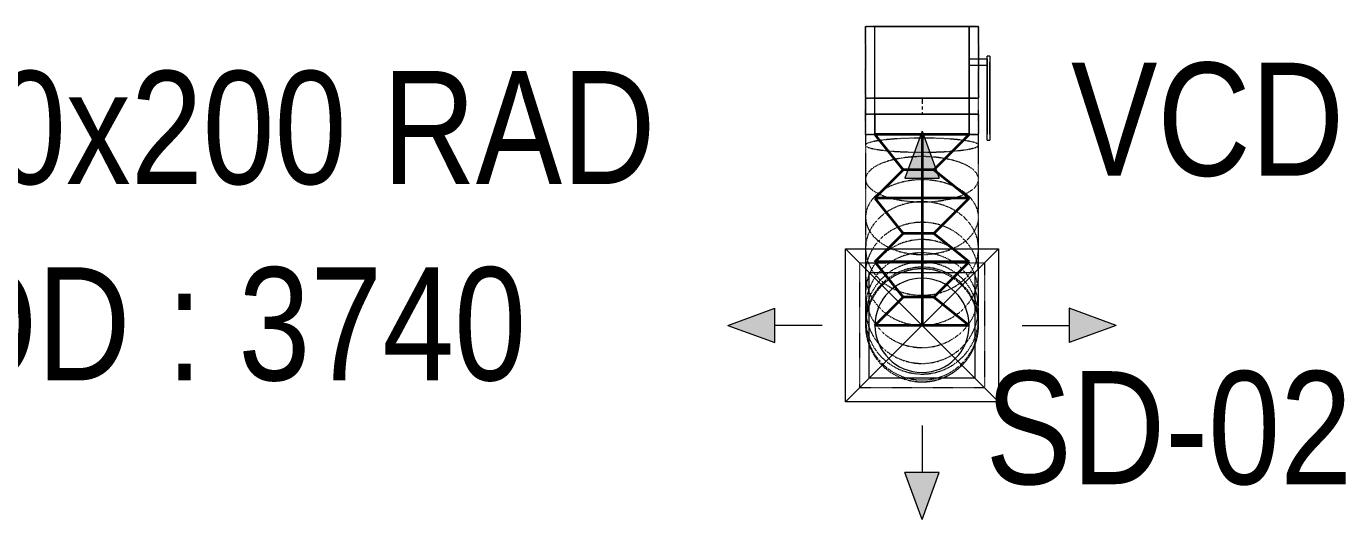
# Model space of a CAD drawing. Header units: inches. Extents: x -83664 to 20107, y -47222 to 19398.
# Drawn here: x 5809 to 8613, y -34443 to -33396 of the extents above; entities that cross this region are included whole.
import ezdxf

# ---------------------------------------------------------------- set-up
doc = ezdxf.new("R2010")
doc.units = ezdxf.units.IN
doc.header["$MEASUREMENT"] = 0
doc.linetypes.add('Center', pattern=[29.999999, 12, -6, 6, -6])
doc.linetypes.add('Hidden 0_50', pattern=[1.0584, 0.5292, -0.5292])
for name, color, linetype, lineweight in [('A-DETL-GENF', 7, 'Continuous', 9), ('G-ANNO-TEXT', 7, 'Continuous', 9), ('M-HVAC-CDFF', 7, 'Continuous', 9), ('M-HVAC-DUCT-CNTR', 7, 'Center', 9), ('M-HVAC-DUCT-IDEN', 7, 'Continuous', 18)]:
    doc.layers.add(name, color=color, linetype=linetype, lineweight=lineweight)
doc.layers.add('M-HVAC-DUCT', color=7, linetype='Continuous', lineweight=9, true_color=0xffe97f)
doc.layers.add('M-HVAC-DUCT-PATT', color=7, linetype='Continuous', lineweight=35, true_color=0x007f00)
doc.styles.add('Arial Narrow_21', font='ARIALN.TTF', dxfattribs={"height": 240})

# ---------------------------------------------------------------- blocks, each defined once
blk = doc.blocks.new('GCE-AT-Supply Air Rectangular Diffuser - 225x225-V55-FIRST FLOOR AC CONDITIONING LAYOUT - PART A')
at = {"layer": 'A-DETL-GENF', "true_color": 0xff7f00}
for points in [[(36.4, 312.5), (0, 412.5), (-36.4, 312.5)], [(-312.5, 36.4), (-412.5, 0), (-312.5, -36.4)], [(412.5, 0), (312.5, 36.4), (312.5, -36.4), (338.5, -26.9)], [(36.4, -312.5), (-36.4, -312.5), (0, -412.5)]]:
    blk.add_hatch(color=30, dxfattribs=at).paths.add_polyline_path(points)
at = {"layer": 'A-DETL-GENF', "color": 30, "true_color": 0xff7f00}
for p, q in [((0, 412.5), (-36.4, 312.5)), ((0, 412.5), (36.4, 312.5)), ((-36.4, 312.5), (36.4, 312.5)), ((0, 212.5), (0, 312.5)), ((-162.5, -162.5), (162.5, 162.5)), ((-162.5, 162.5), (162.5, -162.5)), ((-162.5, -162.5), (-162.5, 162.5)), ((-162.5, 162.5), (162.5, 162.5)), ((162.5, 162.5), (162.5, -162.5)), ((-412.5, 0), (-312.5, 36.4)), ((-312.5, -36.4), (-312.5, 36.4)), ((312.5, 36.4), (312.5, -36.4)), ((412.5, 0), (312.5, 36.4)), ((212.5, 0), (312.5, 0)), ((-412.5, 0), (-312.5, -36.4)), ((-212.5, 0), (-312.5, 0)), ((412.5, 0), (312.5, -36.4)), ((162.5, -162.5), (-162.5, -162.5)), ((0, -212.5), (0, -312.5)), ((36.4, -312.5), (-36.4, -312.5)), ((0, -412.5), (-36.4, -312.5)), ((0, -412.5), (36.4, -312.5))]:
    blk.add_line(p, q, dxfattribs=at)
blk = doc.blocks.new('M_Rec to Rnd Transition - Angle - 60 Degree-7670840-FIRST FLOOR AC CONDITIONING LAYOUT - PART A')
at = {"layer": 'M-HVAC-DUCT', "color": 30, "true_color": 0xff7f00}
for p, q in [((0, 100), (43.3, 100)), ((43.3, 100), (0, 100)), ((0, 100), (0, -100)), ((0, -100), (0, 100)), ((43.3, 0), (43.3, 100)), ((43.3, 0), (43.3, 100)), ((43.3, -100), (43.3, 0)), ((43.3, -100), (43.3, 0)), ((0, -100), (43.3, -100)), ((43.3, -100), (0, -100))]:
    blk.add_line(p, q, dxfattribs=at)
blk = doc.blocks.new('M_Rectangular to Round Transition - Angle - 45 Degree-7598641-FIRST FLOOR AC CONDITIONING LAYOUT - PART A')
at = {"layer": 'M-HVAC-DUCT', "color": 30, "true_color": 0xff7f00}
for p, q in [((98623.4, 55249.6), (98623.4, 55474.6)), ((98623.4, 55474.6), (98848.4, 55474.6)), ((98848.4, 55474.6), (98848.4, 55249.6)), ((98848.4, 55249.6), (98623.4, 55249.6))]:
    blk.add_line(p, q, dxfattribs=at)
for start, end in [(90, 180), (0, 90), (180, 270), (270, 0)]:
    blk.add_arc((98735.9, 55362.1), 100, start, end, dxfattribs=at)
blk = doc.blocks.new('TEMW-ME-DMP-Volume Control Damper - Standard-7399617-FIRST FLOOR AC CONDITIONING LAYOUT - PART A')
at = {"layer": 'M-HVAC-DUCT', "color": 30, "true_color": 0xff7f00}
for p, q in [((-165.1, 138.1), (-165.1, 144.4)), ((-152.4, 144.4), (-165.1, 144.4)), ((0, 144.4), (-152.4, 144.4)), ((-152.4, 144.4), (0, 144.4)), ((12.7, 144.4), (0, 144.4)), ((12.7, 144.4), (12.7, 138.1)), ((-165.1, 138.1), (-152.4, 138.1)), ((0, 138.1), (-152.4, 138.1)), ((-152.4, 138.1), (0, 138.1)), ((-6.3, 100), (-6.3, 138.1)), ((6.4, 138.1), (-6.3, 138.1)), ((6.4, 138.1), (-6.3, 138.1)), ((0, 138.1), (12.7, 138.1)), ((6.4, 138.1), (6.4, 100)), ((-76.2, 100), (-76.2, -100)), ((-76.2, -100), (-76.2, 100)), ((76.2, 100), (-76.2, 100)), ((-76.2, 100), (76.2, 100)), ((-76.2, 100), (76.2, 100)), ((-6.3, 100), (6.4, 100)), ((-6.3, 100), (6.4, 100)), ((76.2, 100), (76.2, -100)), ((76.2, -100), (76.2, 100)), ((-76.2, -100), (76.2, -100)), ((-76.2, -100), (76.2, -100)), ((-76.2, -100), (76.2, -100))]:
    blk.add_line(p, q, dxfattribs=at)
blk = doc.blocks.new('TEMW-SMBZ-HO-BM-HVAC-00002_rvt-1-FIRST FLOOR AC CONDITIONING LAYOUT - PART A')
at = {"layer": 'M-HVAC-DUCT', "color": 30, "linetype": 'Hidden 0_50', "true_color": 0xff7f00}
for p, q in [((159289.4, 64976.7), (159049.4, 64976.7)), ((159049.4, 64976.7), (159049.4, 64824.3)), ((159049.4, 64824.3), (159049.4, 64976.7)), ((159049.4, 64976.7), (159289.4, 64976.7)), ((159289.4, 64824.3), (159289.4, 64976.7)), ((159289.4, 64976.7), (159289.4, 64824.3)), ((159049.4, 64824.3), (159289.4, 64824.3)), ((159289.4, 64824.3), (159049.4, 64824.3)), ((159049.4, 64824.3), (159049.4, 64790.5)), ((159049.4, 64790.5), (159049.4, 64824.3)), ((159049.4, 64824.3), (159289.4, 64824.3)), ((159289.4, 64824.3), (159049.4, 64824.3)), ((159289.4, 64790.5), (159289.4, 64824.3)), ((159289.4, 64790.5), (159289.4, 64824.3)), ((159049.4, 64790.5), (159289.4, 64790.5)), ((159289.4, 64790.5), (159049.4, 64790.5)), ((159049.4, 64790.5), (159049.4, 64747.2)), ((159049.4, 64747.2), (159049.4, 64790.5)), ((159049.4, 64790.5), (159289.4, 64790.5)), ((159289.4, 64790.5), (159049.4, 64790.5)), ((159289.4, 64790.5), (159289.4, 64747.2)), ((159289.4, 64747.2), (159289.4, 64790.5)), ((159049.4, 64747.2), (159049.4, 64724.4)), ((159289.4, 64747.2), (159049.4, 64747.2)), ((159289.4, 64747.2), (159049.4, 64747.2)), ((159049.4, 64747.2), (159169.4, 64747.2)), ((159049.4, 64747.2), (159169.4, 64747.2)), ((159169.4, 64747.2), (159289.4, 64747.2)), ((159169.4, 64747.2), (159289.4, 64747.2)), ((159289.4, 64724.4), (159289.4, 64747.2)), ((159049.4, 64724.4), (159049.4, 64652)), ((159289.4, 64652), (159289.4, 64724.4)), ((159049.4, 64652), (159049.4, 64571.6)), ((159289.4, 64571.6), (159289.4, 64652)), ((159049.4, 64571.6), (159049.4, 64505)), ((159289.4, 64505), (159289.4, 64571.6)), ((159049.4, 64505), (159049.4, 64451.2)), ((159289.4, 64451.2), (159289.4, 64505)), ((159036.9, 64209.3), (159036.9, 64474.3)), ((159036.9, 64474.3), (159301.9, 64474.3)), ((159301.9, 64474.3), (159301.9, 64209.3)), ((159049.4, 64451.2), (159049.4, 64409.3)), ((159289.4, 64409.3), (159289.4, 64451.2)), ((159049.4, 64409.3), (159049.4, 64378.3)), ((159289.4, 64378.3), (159289.4, 64409.3)), ((159049.4, 64378.3), (159049.4, 64357.4)), ((159289.4, 64357.4), (159289.4, 64378.3)), ((159049.4, 64357.4), (159049.4, 64345.5)), ((159289.4, 64345.5), (159289.4, 64357.4)), ((159049.4, 64345.5), (159049.4, 64341.8)), ((159289.4, 64341.8), (159289.4, 64345.5)), ((159301.9, 64209.3), (159036.9, 64209.3))]:
    blk.add_line(p, q, dxfattribs=at)
at = {"layer": 'M-HVAC-DUCT', "color": 30, "true_color": 0xff7f00}
for p, q in [((159269.4, 64824.3), (159069.4, 64824.3)), ((159069.4, 64824.3), (159269.4, 64824.3)), ((159069.4, 64790.5), (159069.4, 64824.3)), ((159069.4, 64790.5), (159069.4, 64824.3)), ((159269.4, 64824.3), (159269.4, 64790.5)), ((159269.4, 64790.5), (159269.4, 64824.3)), ((159269.4, 64790.5), (159069.4, 64790.5)), ((159069.4, 64790.5), (159269.4, 64790.5))]:
    blk.add_line(p, q, dxfattribs=at)
at = {"layer": 'M-HVAC-DUCT', "color": 30, "linetype": 'Hidden 0_50', "true_color": 0xff7f00}
for start, end in [(0, 180), (90, 180), (0, 90), (180, 0), (180, 270), (270, 0)]:
    blk.add_arc((159169.4, 64341.8), 120, start, end, dxfattribs=at)
for points in [[(159289.4, 64724.4), (159289.4, 64725.8), (159286.6, 64728.3), (159274.5, 64732), (159255.2, 64735.2), (159230, 64737.6), (159200.8, 64739.1), (159169.4, 64739.6), (159137.9, 64739.1), (159108.7, 64737.6), (159083.5, 64735.2), (159064.2, 64732), (159052.1, 64728.3), (159049.4, 64725.8), (159049.4, 64724.4)], [(159049.4, 64724.4), (159049.4, 64723.1), (159052.1, 64720.5), (159064.2, 64716.8), (159083.5, 64713.7), (159108.7, 64711.3), (159137.9, 64709.8), (159169.4, 64709.3), (159200.8, 64709.8), (159230, 64711.3), (159255.2, 64713.7), (159274.5, 64716.8), (159286.6, 64720.5), (159289.4, 64723.1), (159289.4, 64724.4)], [(159289.4, 64652), (159289.4, 64656.3), (159286.6, 64664.6), (159274.5, 64676.4), (159255.2, 64686.5), (159230, 64694.2), (159200.8, 64699.1), (159169.4, 64700.7), (159137.9, 64699.1), (159108.7, 64694.2), (159083.5, 64686.5), (159064.2, 64676.4), (159052.1, 64664.6), (159049.4, 64656.3), (159049.4, 64652)], [(159049.4, 64652), (159049.4, 64647.8), (159052.1, 64639.5), (159064.2, 64627.7), (159083.5, 64617.6), (159108.7, 64609.9), (159137.9, 64605), (159169.4, 64603.4), (159200.8, 64605), (159230, 64609.9), (159255.2, 64617.6), (159274.5, 64627.7), (159286.6, 64639.5), (159289.4, 64647.8), (159289.4, 64652)], [(159289.4, 64571.6), (159289.4, 64578.6), (159286.6, 64592.4), (159274.5, 64611.8), (159255.2, 64628.4), (159230, 64641.2), (159200.8, 64649.2), (159169.4, 64652), (159137.9, 64649.2), (159108.7, 64641.2), (159083.5, 64628.4), (159064.2, 64611.8), (159052.1, 64592.4), (159049.4, 64578.6), (159049.4, 64571.6)], [(159289.4, 64505), (159289.4, 64513.7), (159286.6, 64531), (159274.5, 64555.2), (159255.2, 64576), (159230, 64591.9), (159200.8, 64601.9), (159169.4, 64605.4), (159137.9, 64601.9), (159108.7, 64591.9), (159083.5, 64576), (159064.2, 64555.2), (159052.1, 64531), (159049.4, 64513.7), (159049.4, 64505)], [(159049.4, 64571.6), (159049.4, 64564.7), (159052.1, 64550.8), (159064.2, 64531.5), (159083.5, 64514.8), (159108.7, 64502), (159137.9, 64494), (159169.4, 64491.3), (159200.8, 64494), (159230, 64502), (159255.2, 64514.8), (159274.5, 64531.5), (159286.6, 64550.8), (159289.4, 64564.7), (159289.4, 64571.6)], [(159289.4, 64451.2), (159289.4, 64460.7), (159286.6, 64479.8), (159274.5, 64506.5), (159255.2, 64529.5), (159230, 64547.1), (159200.8, 64558.1), (159169.4, 64561.9), (159137.9, 64558.1), (159108.7, 64547.1), (159083.5, 64529.5), (159064.2, 64506.5), (159052.1, 64479.8), (159049.4, 64460.7), (159049.4, 64451.2)], [(159289.4, 64409.3), (159289.4, 64419.3), (159286.6, 64439.3), (159274.5, 64467.3), (159255.2, 64491.3), (159230, 64509.7), (159200.8, 64521.3), (159169.4, 64525.3), (159137.9, 64521.3), (159108.7, 64509.7), (159083.5, 64491.3), (159064.2, 64467.3), (159052.1, 64439.3), (159049.4, 64419.3), (159049.4, 64409.3)], [(159049.4, 64505), (159049.4, 64496.3), (159052.1, 64479), (159064.2, 64454.8), (159083.5, 64434), (159108.7, 64418.1), (159137.9, 64408), (159169.4, 64404.6), (159200.8, 64408), (159230, 64418.1), (159255.2, 64434), (159274.5, 64454.8), (159286.6, 64479), (159289.4, 64496.3), (159289.4, 64505)], [(159289.4, 64378.3), (159289.4, 64388.6), (159286.6, 64409.1), (159274.5, 64437.8), (159255.2, 64462.4), (159230, 64481.2), (159200.8, 64493.1), (159169.4, 64497.2), (159137.9, 64493.1), (159108.7, 64481.2), (159083.5, 64462.4), (159064.2, 64437.8), (159052.1, 64409.1), (159049.4, 64388.6), (159049.4, 64378.3)], [(159289.4, 64357.4), (159289.4, 64367.8), (159286.6, 64388.5), (159274.5, 64417.6), (159255.2, 64442.5), (159230, 64461.6), (159200.8, 64473.7), (159169.4, 64477.8), (159137.9, 64473.7), (159108.7, 64461.6), (159083.5, 64442.5), (159064.2, 64417.6), (159052.1, 64388.5), (159049.4, 64367.8), (159049.4, 64357.4)], [(159289.4, 64345.5), (159289.4, 64356), (159286.6, 64376.9), (159274.5, 64406.1), (159255.2, 64431.2), (159230, 64450.5), (159200.8, 64462.6), (159169.4, 64466.7), (159137.9, 64462.6), (159108.7, 64450.5), (159083.5, 64431.2), (159064.2, 64406.1), (159052.1, 64376.9), (159049.4, 64356), (159049.4, 64345.5)], [(159289.4, 64341.8), (159289.4, 64352.2), (159286.6, 64373.2), (159274.5, 64402.5), (159255.2, 64427.6), (159230, 64446.9), (159200.8, 64459), (159169.4, 64463.2), (159137.9, 64459), (159108.7, 64446.9), (159083.5, 64427.6), (159064.2, 64402.5), (159052.1, 64373.2), (159049.4, 64352.2), (159049.4, 64341.8)], [(159049.4, 64451.2), (159049.4, 64441.6), (159052.1, 64422.5), (159064.2, 64395.8), (159083.5, 64372.9), (159108.7, 64355.3), (159137.9, 64344.3), (159169.4, 64340.5), (159200.8, 64344.3), (159230, 64355.3), (159255.2, 64372.9), (159274.5, 64395.8), (159286.6, 64422.5), (159289.4, 64441.6), (159289.4, 64451.2)], [(159049.4, 64409.3), (159049.4, 64399.3), (159052.1, 64379.3), (159064.2, 64351.3), (159083.5, 64327.3), (159108.7, 64308.8), (159137.9, 64297.2), (159169.4, 64293.3), (159200.8, 64297.2), (159230, 64308.8), (159255.2, 64327.3), (159274.5, 64351.3), (159286.6, 64379.3), (159289.4, 64399.3), (159289.4, 64409.3)], [(159049.4, 64378.3), (159049.4, 64368.1), (159052.1, 64347.6), (159064.2, 64318.9), (159083.5, 64294.3), (159108.7, 64275.4), (159137.9, 64263.6), (159169.4, 64259.5), (159200.8, 64263.6), (159230, 64275.4), (159255.2, 64294.3), (159274.5, 64318.9), (159286.6, 64347.6), (159289.4, 64368.1), (159289.4, 64378.3)], [(159049.4, 64357.4), (159049.4, 64347), (159052.1, 64326.2), (159064.2, 64297.2), (159083.5, 64272.3), (159108.7, 64253.2), (159137.9, 64241.1), (159169.4, 64237), (159200.8, 64241.1), (159230, 64253.2), (159255.2, 64272.3), (159274.5, 64297.2), (159286.6, 64326.2), (159289.4, 64347), (159289.4, 64357.4)], [(159049.4, 64345.5), (159049.4, 64335.1), (159052.1, 64314.2), (159064.2, 64284.9), (159083.5, 64259.8), (159108.7, 64240.6), (159137.9, 64228.5), (159169.4, 64224.4), (159200.8, 64228.5), (159230, 64240.6), (159255.2, 64259.8), (159274.5, 64284.9), (159286.6, 64314.2), (159289.4, 64335.1), (159289.4, 64345.5)], [(159049.4, 64341.8), (159049.4, 64331.3), (159052.1, 64310.4), (159064.2, 64281.1), (159083.5, 64255.9), (159108.7, 64236.7), (159137.9, 64224.5), (159169.4, 64220.4), (159200.8, 64224.5), (159230, 64236.7), (159255.2, 64255.9), (159274.5, 64281.1), (159286.6, 64310.4), (159289.4, 64331.3), (159289.4, 64341.8)]]:
    blk.add_open_spline(points, degree=3, dxfattribs=at)
at = {"layer": 'M-HVAC-DUCT-CNTR', "color": 30, "true_color": 0xff7f00}
blk.add_line((159169.4, 64824.3), (159169.4, 64790.5), dxfattribs=at)
at = {"layer": 'M-HVAC-DUCT-CNTR', "color": 30, "linetype": 'Continuous', "lineweight": 35, "true_color": 0xff7f00}
blk.add_open_spline([(159169.4, 64747.2), (159169.4, 64438.7), (159169.4, 64341.8), (159169.4, 64341.8)], degree=3, dxfattribs=at)
at = {"layer": 'M-HVAC-DUCT-PATT', "color": 30, "true_color": 0xff7f00}
for p, q in [((159069.4, 64747.2), (159129.5, 64672.2)), ((159269.4, 64747.2), (159069.4, 64747.2)), ((159269.4, 64747.2), (159069.4, 64747.2)), ((159269.4, 64747.2), (159194.4, 64672.2)), ((159069.4, 64612), (159129.5, 64672.2)), ((159194.4, 64672.2), (159129.5, 64672.2)), ((159269.4, 64612), (159194.4, 64672.2)), ((159069.4, 64612), (159129.5, 64537)), ((159269.4, 64612), (159069.4, 64612)), ((159269.4, 64612), (159069.4, 64612)), ((159269.4, 64612), (159194.4, 64537)), ((159069.4, 64476.9), (159129.5, 64537)), ((159194.4, 64537), (159129.5, 64537)), ((159269.4, 64476.9), (159194.4, 64537)), ((159069.4, 64476.9), (159129.5, 64401.9)), ((159269.4, 64476.9), (159069.4, 64476.9)), ((159269.4, 64476.9), (159069.4, 64476.9)), ((159269.4, 64476.9), (159194.4, 64401.9)), ((159069.4, 64341.8), (159129.5, 64401.9)), ((159194.4, 64401.9), (159129.5, 64401.9)), ((159269.4, 64341.8), (159194.4, 64401.9)), ((159269.4, 64341.8), (159069.4, 64341.8))]:
    blk.add_line(p, q, dxfattribs=at)
at = {"layer": 'M-HVAC-CDFF', "color": 6, "linetype": 'Hidden 0_50', "lineweight": 9, "true_color": 0xff00ff}
blk.add_blockref('GCE-AT-Supply Air Rectangular Diffuser - 225x225-V55-FIRST FLOOR AC CONDITIONING LAYOUT - PART A', (159169.4, 64341.8), dxfattribs=at)
at = {"layer": 'M-HVAC-DUCT', "color": 6, "linetype": 'Hidden 0_50', "lineweight": 9, "true_color": 0xff00ff, "extrusion": (0, 0, -1), "rotation": 90}
blk.add_blockref('TEMW-ME-DMP-Volume Control Damper - Standard-7399617-FIRST FLOOR AC CONDITIONING LAYOUT - PART A', (-159169.4, 64900.5), dxfattribs=at)
at = {"layer": 'M-HVAC-DUCT', "color": 6, "linetype": 'Hidden 0_50', "lineweight": 9, "true_color": 0xff00ff}
for name, p, rotation in [('M_Rec to Rnd Transition - Angle - 60 Degree-7670840-FIRST FLOOR AC CONDITIONING LAYOUT - PART A', (159169.4, 64790.5), 270), ('M_Rectangular to Round Transition - Angle - 45 Degree-7598641-FIRST FLOOR AC CONDITIONING LAYOUT - PART A', (257905.3, 119703.9), 180)]:
    blk.add_blockref(name, p, dxfattribs=dict(at, rotation=rotation))
blk = doc.blocks.new('TEMW-SMBZ-HO-BM-HVAC-00002_rvt-2-FIRST FLOOR AC CONDITIONING LAYOUT - PART A')
at = {"layer": 'M-HVAC-DUCT', "color": 30, "linetype": 'Hidden 0_50', "true_color": 0xff7f00}
for p, q in [((159289.4, 64976.7), (159049.4, 64976.7)), ((159049.4, 64976.7), (159049.4, 64824.3)), ((159049.4, 64824.3), (159049.4, 64976.7)), ((159049.4, 64976.7), (159289.4, 64976.7)), ((159289.4, 64824.3), (159289.4, 64976.7)), ((159289.4, 64976.7), (159289.4, 64824.3)), ((159049.4, 64824.3), (159289.4, 64824.3)), ((159289.4, 64824.3), (159049.4, 64824.3)), ((159049.4, 64824.3), (159049.4, 64790.5)), ((159049.4, 64790.5), (159049.4, 64824.3)), ((159049.4, 64824.3), (159289.4, 64824.3)), ((159289.4, 64824.3), (159049.4, 64824.3)), ((159289.4, 64790.5), (159289.4, 64824.3)), ((159289.4, 64790.5), (159289.4, 64824.3)), ((159049.4, 64790.5), (159289.4, 64790.5)), ((159289.4, 64790.5), (159049.4, 64790.5)), ((159049.4, 64790.5), (159049.4, 64747.2)), ((159049.4, 64747.2), (159049.4, 64790.5)), ((159049.4, 64790.5), (159289.4, 64790.5)), ((159289.4, 64790.5), (159049.4, 64790.5)), ((159289.4, 64790.5), (159289.4, 64747.2)), ((159289.4, 64747.2), (159289.4, 64790.5)), ((159049.4, 64747.2), (159049.4, 64724.4)), ((159289.4, 64747.2), (159049.4, 64747.2)), ((159289.4, 64747.2), (159049.4, 64747.2)), ((159049.4, 64747.2), (159169.4, 64747.2)), ((159049.4, 64747.2), (159169.4, 64747.2)), ((159169.4, 64747.2), (159289.4, 64747.2)), ((159169.4, 64747.2), (159289.4, 64747.2)), ((159289.4, 64724.4), (159289.4, 64747.2)), ((159049.4, 64724.4), (159049.4, 64652)), ((159289.4, 64652), (159289.4, 64724.4)), ((159049.4, 64652), (159049.4, 64571.6)), ((159289.4, 64571.6), (159289.4, 64652)), ((159049.4, 64571.6), (159049.4, 64505)), ((159289.4, 64505), (159289.4, 64571.6)), ((159049.4, 64505), (159049.4, 64451.2)), ((159289.4, 64451.2), (159289.4, 64505)), ((159036.9, 64209.3), (159036.9, 64474.3)), ((159036.9, 64474.3), (159301.9, 64474.3)), ((159301.9, 64474.3), (159301.9, 64209.3)), ((159049.4, 64451.2), (159049.4, 64409.3)), ((159289.4, 64409.3), (159289.4, 64451.2)), ((159049.4, 64409.3), (159049.4, 64378.3)), ((159289.4, 64378.3), (159289.4, 64409.3)), ((159049.4, 64378.3), (159049.4, 64357.4)), ((159289.4, 64357.4), (159289.4, 64378.3)), ((159049.4, 64357.4), (159049.4, 64345.5)), ((159289.4, 64345.5), (159289.4, 64357.4)), ((159049.4, 64345.5), (159049.4, 64341.8)), ((159289.4, 64341.8), (159289.4, 64345.5)), ((159301.9, 64209.3), (159036.9, 64209.3))]:
    blk.add_line(p, q, dxfattribs=at)
at = {"layer": 'M-HVAC-DUCT', "color": 30, "true_color": 0xff7f00}
for p, q in [((159269.4, 64824.3), (159069.4, 64824.3)), ((159069.4, 64824.3), (159269.4, 64824.3)), ((159069.4, 64790.5), (159069.4, 64824.3)), ((159069.4, 64790.5), (159069.4, 64824.3)), ((159269.4, 64824.3), (159269.4, 64790.5)), ((159269.4, 64790.5), (159269.4, 64824.3)), ((159269.4, 64790.5), (159069.4, 64790.5)), ((159069.4, 64790.5), (159269.4, 64790.5))]:
    blk.add_line(p, q, dxfattribs=at)
at = {"layer": 'M-HVAC-DUCT', "color": 30, "linetype": 'Hidden 0_50', "true_color": 0xff7f00}
for start, end in [(0, 180), (90, 180), (0, 90), (180, 0), (180, 270), (270, 0)]:
    blk.add_arc((159169.4, 64341.8), 120, start, end, dxfattribs=at)
for points in [[(159289.4, 64724.4), (159289.4, 64725.8), (159286.6, 64728.3), (159274.5, 64732), (159255.2, 64735.2), (159230, 64737.6), (159200.8, 64739.1), (159169.4, 64739.6), (159137.9, 64739.1), (159108.7, 64737.6), (159083.5, 64735.2), (159064.2, 64732), (159052.1, 64728.3), (159049.4, 64725.8), (159049.4, 64724.4)], [(159049.4, 64724.4), (159049.4, 64723.1), (159052.1, 64720.5), (159064.2, 64716.8), (159083.5, 64713.7), (159108.7, 64711.3), (159137.9, 64709.8), (159169.4, 64709.3), (159200.8, 64709.8), (159230, 64711.3), (159255.2, 64713.7), (159274.5, 64716.8), (159286.6, 64720.5), (159289.4, 64723.1), (159289.4, 64724.4)], [(159289.4, 64652), (159289.4, 64656.3), (159286.6, 64664.6), (159274.5, 64676.4), (159255.2, 64686.5), (159230, 64694.2), (159200.8, 64699.1), (159169.4, 64700.7), (159137.9, 64699.1), (159108.7, 64694.2), (159083.5, 64686.5), (159064.2, 64676.4), (159052.1, 64664.6), (159049.4, 64656.3), (159049.4, 64652)], [(159049.4, 64652), (159049.4, 64647.8), (159052.1, 64639.5), (159064.2, 64627.7), (159083.5, 64617.6), (159108.7, 64609.9), (159137.9, 64605), (159169.4, 64603.4), (159200.8, 64605), (159230, 64609.9), (159255.2, 64617.6), (159274.5, 64627.7), (159286.6, 64639.5), (159289.4, 64647.8), (159289.4, 64652)], [(159289.4, 64571.6), (159289.4, 64578.6), (159286.6, 64592.4), (159274.5, 64611.8), (159255.2, 64628.4), (159230, 64641.2), (159200.8, 64649.2), (159169.4, 64652), (159137.9, 64649.2), (159108.7, 64641.2), (159083.5, 64628.4), (159064.2, 64611.8), (159052.1, 64592.4), (159049.4, 64578.6), (159049.4, 64571.6)], [(159289.4, 64505), (159289.4, 64513.7), (159286.6, 64531), (159274.5, 64555.2), (159255.2, 64576), (159230, 64591.9), (159200.8, 64601.9), (159169.4, 64605.4), (159137.9, 64601.9), (159108.7, 64591.9), (159083.5, 64576), (159064.2, 64555.2), (159052.1, 64531), (159049.4, 64513.7), (159049.4, 64505)], [(159049.4, 64571.6), (159049.4, 64564.7), (159052.1, 64550.8), (159064.2, 64531.5), (159083.5, 64514.8), (159108.7, 64502), (159137.9, 64494), (159169.4, 64491.3), (159200.8, 64494), (159230, 64502), (159255.2, 64514.8), (159274.5, 64531.5), (159286.6, 64550.8), (159289.4, 64564.7), (159289.4, 64571.6)], [(159289.4, 64451.2), (159289.4, 64460.7), (159286.6, 64479.8), (159274.5, 64506.5), (159255.2, 64529.5), (159230, 64547.1), (159200.8, 64558.1), (159169.4, 64561.9), (159137.9, 64558.1), (159108.7, 64547.1), (159083.5, 64529.5), (159064.2, 64506.5), (159052.1, 64479.8), (159049.4, 64460.7), (159049.4, 64451.2)], [(159289.4, 64409.3), (159289.4, 64419.3), (159286.6, 64439.3), (159274.5, 64467.3), (159255.2, 64491.3), (159230, 64509.7), (159200.8, 64521.3), (159169.4, 64525.3), (159137.9, 64521.3), (159108.7, 64509.7), (159083.5, 64491.3), (159064.2, 64467.3), (159052.1, 64439.3), (159049.4, 64419.3), (159049.4, 64409.3)], [(159049.4, 64505), (159049.4, 64496.3), (159052.1, 64479), (159064.2, 64454.8), (159083.5, 64434), (159108.7, 64418.1), (159137.9, 64408), (159169.4, 64404.6), (159200.8, 64408), (159230, 64418.1), (159255.2, 64434), (159274.5, 64454.8), (159286.6, 64479), (159289.4, 64496.3), (159289.4, 64505)], [(159289.4, 64378.3), (159289.4, 64388.6), (159286.6, 64409.1), (159274.5, 64437.8), (159255.2, 64462.4), (159230, 64481.2), (159200.8, 64493.1), (159169.4, 64497.2), (159137.9, 64493.1), (159108.7, 64481.2), (159083.5, 64462.4), (159064.2, 64437.8), (159052.1, 64409.1), (159049.4, 64388.6), (159049.4, 64378.3)], [(159289.4, 64357.4), (159289.4, 64367.8), (159286.6, 64388.5), (159274.5, 64417.6), (159255.2, 64442.5), (159230, 64461.6), (159200.8, 64473.7), (159169.4, 64477.8), (159137.9, 64473.7), (159108.7, 64461.6), (159083.5, 64442.5), (159064.2, 64417.6), (159052.1, 64388.5), (159049.4, 64367.8), (159049.4, 64357.4)], [(159289.4, 64345.5), (159289.4, 64356), (159286.6, 64376.9), (159274.5, 64406.1), (159255.2, 64431.2), (159230, 64450.5), (159200.8, 64462.6), (159169.4, 64466.7), (159137.9, 64462.6), (159108.7, 64450.5), (159083.5, 64431.2), (159064.2, 64406.1), (159052.1, 64376.9), (159049.4, 64356), (159049.4, 64345.5)], [(159289.4, 64341.8), (159289.4, 64352.2), (159286.6, 64373.2), (159274.5, 64402.5), (159255.2, 64427.6), (159230, 64446.9), (159200.8, 64459), (159169.4, 64463.2), (159137.9, 64459), (159108.7, 64446.9), (159083.5, 64427.6), (159064.2, 64402.5), (159052.1, 64373.2), (159049.4, 64352.2), (159049.4, 64341.8)], [(159049.4, 64451.2), (159049.4, 64441.6), (159052.1, 64422.5), (159064.2, 64395.8), (159083.5, 64372.9), (159108.7, 64355.3), (159137.9, 64344.3), (159169.4, 64340.5), (159200.8, 64344.3), (159230, 64355.3), (159255.2, 64372.9), (159274.5, 64395.8), (159286.6, 64422.5), (159289.4, 64441.6), (159289.4, 64451.2)], [(159049.4, 64409.3), (159049.4, 64399.3), (159052.1, 64379.3), (159064.2, 64351.3), (159083.5, 64327.3), (159108.7, 64308.8), (159137.9, 64297.2), (159169.4, 64293.3), (159200.8, 64297.2), (159230, 64308.8), (159255.2, 64327.3), (159274.5, 64351.3), (159286.6, 64379.3), (159289.4, 64399.3), (159289.4, 64409.3)], [(159049.4, 64378.3), (159049.4, 64368.1), (159052.1, 64347.6), (159064.2, 64318.9), (159083.5, 64294.3), (159108.7, 64275.4), (159137.9, 64263.6), (159169.4, 64259.5), (159200.8, 64263.6), (159230, 64275.4), (159255.2, 64294.3), (159274.5, 64318.9), (159286.6, 64347.6), (159289.4, 64368.1), (159289.4, 64378.3)], [(159049.4, 64357.4), (159049.4, 64347), (159052.1, 64326.2), (159064.2, 64297.2), (159083.5, 64272.3), (159108.7, 64253.2), (159137.9, 64241.1), (159169.4, 64237), (159200.8, 64241.1), (159230, 64253.2), (159255.2, 64272.3), (159274.5, 64297.2), (159286.6, 64326.2), (159289.4, 64347), (159289.4, 64357.4)], [(159049.4, 64345.5), (159049.4, 64335.1), (159052.1, 64314.2), (159064.2, 64284.9), (159083.5, 64259.8), (159108.7, 64240.6), (159137.9, 64228.5), (159169.4, 64224.4), (159200.8, 64228.5), (159230, 64240.6), (159255.2, 64259.8), (159274.5, 64284.9), (159286.6, 64314.2), (159289.4, 64335.1), (159289.4, 64345.5)], [(159049.4, 64341.8), (159049.4, 64331.3), (159052.1, 64310.4), (159064.2, 64281.1), (159083.5, 64255.9), (159108.7, 64236.7), (159137.9, 64224.5), (159169.4, 64220.4), (159200.8, 64224.5), (159230, 64236.7), (159255.2, 64255.9), (159274.5, 64281.1), (159286.6, 64310.4), (159289.4, 64331.3), (159289.4, 64341.8)]]:
    blk.add_open_spline(points, degree=3, dxfattribs=at)
at = {"layer": 'M-HVAC-DUCT-CNTR', "color": 30, "true_color": 0xff7f00}
blk.add_line((159169.4, 64824.3), (159169.4, 64790.5), dxfattribs=at)
at = {"layer": 'M-HVAC-DUCT-CNTR', "color": 30, "linetype": 'Continuous', "lineweight": 35, "true_color": 0xff7f00}
blk.add_open_spline([(159169.4, 64747.2), (159169.4, 64438.7), (159169.4, 64341.8), (159169.4, 64341.8)], degree=3, dxfattribs=at)
at = {"layer": 'M-HVAC-DUCT-PATT', "color": 30, "true_color": 0xff7f00}
for p, q in [((159069.4, 64747.2), (159129.5, 64672.2)), ((159269.4, 64747.2), (159069.4, 64747.2)), ((159269.4, 64747.2), (159069.4, 64747.2)), ((159269.4, 64747.2), (159194.4, 64672.2)), ((159069.4, 64612), (159129.5, 64672.2)), ((159194.4, 64672.2), (159129.5, 64672.2)), ((159269.4, 64612), (159194.4, 64672.2)), ((159069.4, 64612), (159129.5, 64537)), ((159269.4, 64612), (159069.4, 64612)), ((159269.4, 64612), (159069.4, 64612)), ((159269.4, 64612), (159194.4, 64537)), ((159069.4, 64476.9), (159129.5, 64537)), ((159194.4, 64537), (159129.5, 64537)), ((159269.4, 64476.9), (159194.4, 64537)), ((159069.4, 64476.9), (159129.5, 64401.9)), ((159269.4, 64476.9), (159069.4, 64476.9)), ((159269.4, 64476.9), (159069.4, 64476.9)), ((159269.4, 64476.9), (159194.4, 64401.9)), ((159069.4, 64341.8), (159129.5, 64401.9)), ((159194.4, 64401.9), (159129.5, 64401.9)), ((159269.4, 64341.8), (159194.4, 64401.9)), ((159269.4, 64341.8), (159069.4, 64341.8))]:
    blk.add_line(p, q, dxfattribs=at)
at = {"layer": 'M-HVAC-CDFF', "color": 6, "linetype": 'Hidden 0_50', "lineweight": 9, "true_color": 0xff00ff}
blk.add_blockref('GCE-AT-Supply Air Rectangular Diffuser - 225x225-V55-FIRST FLOOR AC CONDITIONING LAYOUT - PART A', (159169.4, 64341.8), dxfattribs=at)
at = {"layer": 'M-HVAC-DUCT', "color": 6, "linetype": 'Hidden 0_50', "lineweight": 9, "true_color": 0xff00ff, "extrusion": (0, 0, -1), "rotation": 90}
blk.add_blockref('TEMW-ME-DMP-Volume Control Damper - Standard-7399617-FIRST FLOOR AC CONDITIONING LAYOUT - PART A', (-159169.4, 64900.5), dxfattribs=at)
at = {"layer": 'M-HVAC-DUCT', "color": 6, "linetype": 'Hidden 0_50', "lineweight": 9, "true_color": 0xff00ff}
for name, p, rotation in [('M_Rec to Rnd Transition - Angle - 60 Degree-7670840-FIRST FLOOR AC CONDITIONING LAYOUT - PART A', (159169.4, 64790.5), 270), ('M_Rectangular to Round Transition - Angle - 45 Degree-7598641-FIRST FLOOR AC CONDITIONING LAYOUT - PART A', (257905.3, 119703.9), 180)]:
    blk.add_blockref(name, p, dxfattribs=dict(at, rotation=rotation))

msp = doc.modelspace()

# ---------------------------------------------------------------- block references
at = {"lineweight": 5}
for name in ['TEMW-SMBZ-HO-BM-HVAC-00002_rvt-1-FIRST FLOOR AC CONDITIONING LAYOUT - PART A', 'TEMW-SMBZ-HO-BM-HVAC-00002_rvt-2-FIRST FLOOR AC CONDITIONING LAYOUT - PART A']:
    msp.add_blockref(name, (-151456.7, -98372.2), dxfattribs=at)

# ---------------------------------------------------------------- texts
at = {"layer": 'G-ANNO-TEXT', "char_height": 240, "attachment_point": 1, "style": 'Arial Narrow_21'}
for s, insert, width in [('VCD', (8029.6, -33472.6), 733.544), ('SD-02', (7847.7, -34127.7), 986.076)]:
    msp.add_mtext(s, dxfattribs=dict(at, insert=insert, width=width))
at = {"layer": 'M-HVAC-DUCT-IDEN', "lineweight": 9, "char_height": 240, "attachment_point": 1, "style": 'Arial Narrow_21'}
for s, insert, width in [('250x200 RAD', (5434.7, -33490.3), 2152.531), ('BOD : 3740', (5434.7, -33907.1), 1803.797)]:
    msp.add_mtext(s, dxfattribs=dict(at, insert=insert, width=width))

doc.saveas('drawing.dxf')
